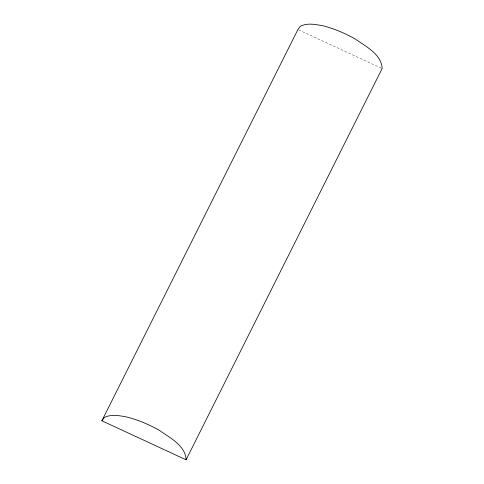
<?xml version="1.0" encoding="UTF-8"?>
<svg xmlns="http://www.w3.org/2000/svg" width="484" height="484" viewBox="0 0 484 484"><rect width="100%" height="100%" fill="white"/><g stroke="black" fill="none" stroke-linecap="round" stroke-linejoin="round"><path stroke-width="0.36" stroke-dasharray="2.42 1.81" d="M298.604 29.857L381.446 68.244"/><path stroke-width="0.73" d="M101.87 420.784L297.92 29.542L300.503 26.16C307.528 22.742 315.501 24.43 322.828 25.755C334.196 28.635 345.013 33.269 355.226 38.998C365.426 46.204 381.719 54.329 382.13 68.559L186.08 459.8L101.87 420.784L104.459 417.402C111.483 413.983 119.457 415.671 126.784 416.996C138.146 419.876 148.963 424.51 159.175 430.24C169.376 437.439 185.668 445.57 186.08 459.8"/></g></svg>
